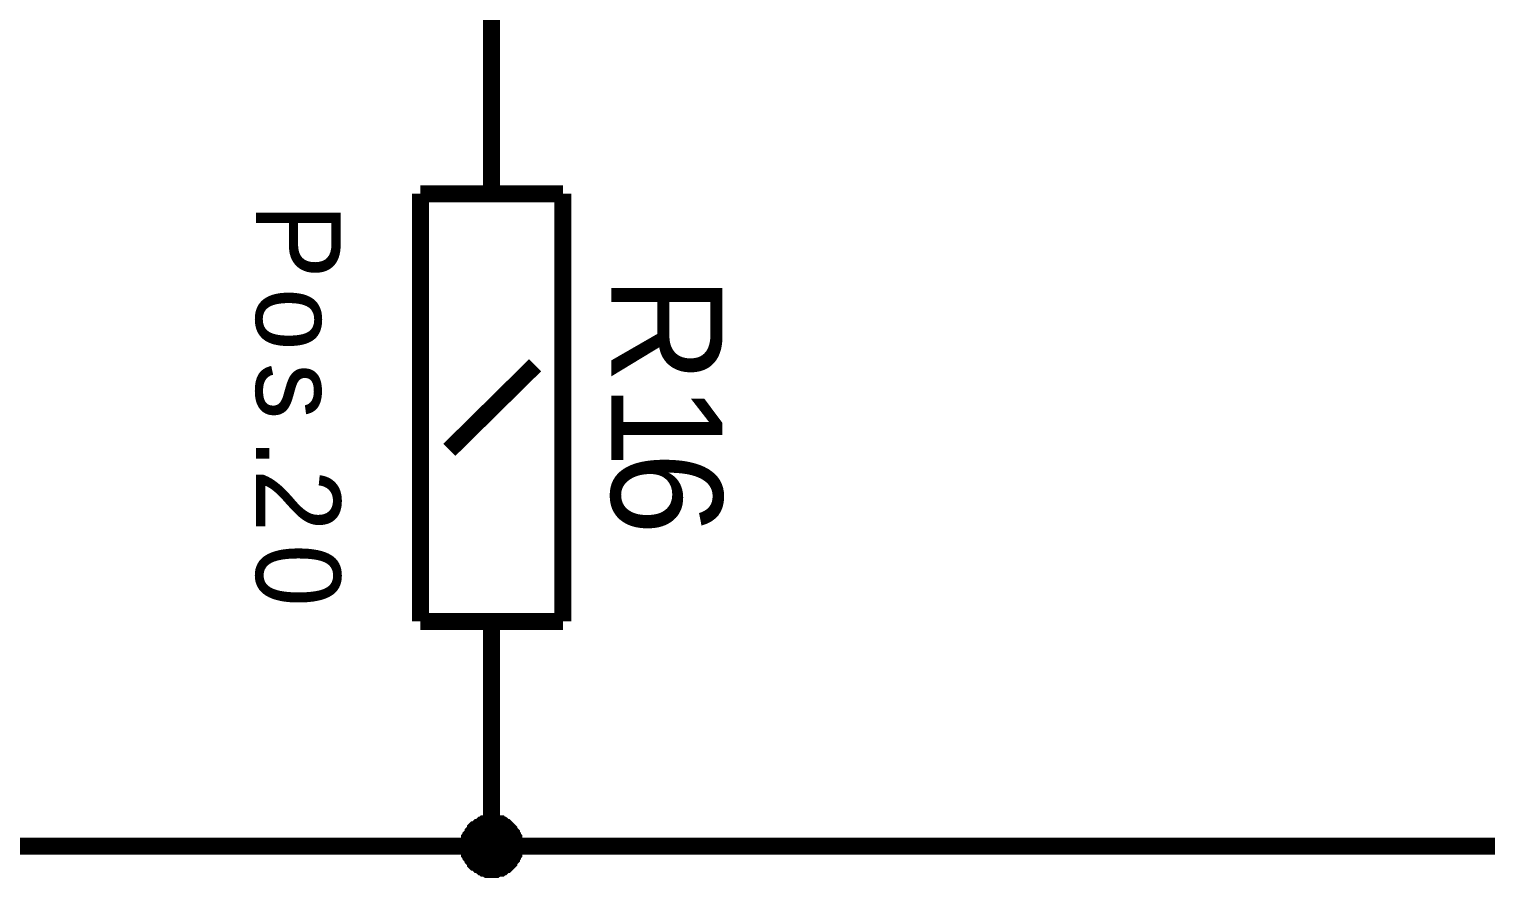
# Model space of a CAD drawing. Header units: millimetres. Extents: x 0 to 20.9, y 0 to 9.5.
# Drawn here: x 15.68 to 16.688, y 5.177 to 5.764 of the extents above; entities that cross this region are included whole.
import ezdxf

# ---------------------------------------------------------------- set-up
doc = ezdxf.new("R2010")
doc.units = ezdxf.units.MM
doc.header["$MEASUREMENT"] = 0
doc.layers.add('Sheet', color=255, linetype='Continuous')

msp = doc.modelspace()

# ---------------------------------------------------------------- linework, layer by layer
at = {"layer": 'Sheet'}
for points, const_width in [([(16, 5.9062), (16, 5.7992), (16, 5.6998)], 0.0118), ([(16, 5.6505), (16, 5.6998)], 0.0118), ([(15.9508, 5.3548), (15.9508, 5.6505)], 0.0118), ([(15.9508, 5.6505), (16.0493, 5.6505)], 0.0118), ([(16.0493, 5.6505), (16.0493, 5.3548)], 0.0118), ([(16.0301, 5.5319), (15.9708, 5.4734)], 0.0118), ([(16.0493, 5.3548), (15.9508, 5.3548)], 0.0118), ([(16, 5.3548), (16, 5.3055)], 0.0118), ([(1.0008, 5.3055), (1.0008, 5.1994), (2.0007, 5.1994), (3.0007, 5.1994), (4.0006, 5.1994), (5.0006, 5.1994), (6.0005, 5.1994), (7.0005, 5.1994), (8.0004, 5.1994), (9.0004, 5.1994), (10.0003, 5.1994), (11.0003, 5.1994), (12.0002, 5.1994), (13.0002, 5.1994), (14.0001, 5.1994), (15.0001, 5.1994), (16, 5.1994), (17, 5.1994), (18, 5.1994), (18, 5.3055)], 0.0118), ([(16, 5.3055), (16, 5.1994)], 0.0118), ([(15.98, 5.1994), (15.98, 5.2003), (15.98, 5.2011), (15.98, 5.2028), (15.98, 5.2036), (15.9808, 5.2044), (15.9808, 5.2053), (15.9808, 5.2061), (15.9817, 5.207), (15.9817, 5.2078), (15.9825, 5.2086), (15.9833, 5.2095), (15.9833, 5.2103), (15.9842, 5.2111), (15.985, 5.212), (15.985, 5.2128), (15.9858, 5.2136), (15.9867, 5.2145), (15.9875, 5.2145), (15.9884, 5.2153), (15.9892, 5.2161), (15.99, 5.2161), (15.9909, 5.217), (15.9917, 5.2178), (15.9925, 5.2178), (15.9934, 5.2187), (15.9942, 5.2187), (15.995, 5.2187), (15.9959, 5.2195), (15.9967, 5.2195), (15.9984, 5.2195), (15.9992, 5.2195), (16, 5.2195)], 0.0039), ([(15.98, 5.1994), (15.98, 5.2003), (15.98, 5.2011), (15.98, 5.2028), (15.98, 5.2036), (15.9808, 5.2044), (15.9808, 5.2053), (15.9808, 5.2061), (15.9817, 5.207), (15.9817, 5.2078), (15.9825, 5.2086), (15.9833, 5.2095), (15.9833, 5.2103), (15.9842, 5.2111), (15.985, 5.212), (15.985, 5.2128), (15.9858, 5.2136), (15.9867, 5.2145), (15.9875, 5.2145), (15.9884, 5.2153), (15.9892, 5.2161), (15.99, 5.2161), (15.9909, 5.217), (15.9917, 5.2178), (15.9925, 5.2178), (15.9934, 5.2187), (15.9942, 5.2187), (15.995, 5.2187), (15.9959, 5.2195), (15.9967, 5.2195), (15.9984, 5.2195), (15.9992, 5.2195), (16, 5.2195)], 0.0039), ([(15.98, 5.1994), (15.98, 5.2003), (15.98, 5.2011), (15.98, 5.2028), (15.98, 5.2036), (15.9808, 5.2044), (15.9808, 5.2053), (15.9808, 5.2061), (15.9817, 5.207), (15.9817, 5.2078), (15.9825, 5.2086), (15.9833, 5.2095), (15.9833, 5.2103), (15.9842, 5.2111), (15.985, 5.212), (15.985, 5.2128), (15.9858, 5.2136), (15.9867, 5.2145), (15.9875, 5.2145), (15.9884, 5.2153), (15.9892, 5.2161), (15.99, 5.2161), (15.9909, 5.217), (15.9917, 5.2178), (15.9925, 5.2178), (15.9934, 5.2187), (15.9942, 5.2187), (15.995, 5.2187), (15.9959, 5.2195), (15.9967, 5.2195), (15.9984, 5.2195), (15.9992, 5.2195), (16, 5.2195)], 0.0039), ([(15.98, 5.1994), (15.98, 5.2003), (15.98, 5.2011), (15.98, 5.2028), (15.98, 5.2036), (15.9808, 5.2044), (15.9808, 5.2053), (15.9808, 5.2061), (15.9817, 5.207), (15.9817, 5.2078), (15.9825, 5.2086), (15.9833, 5.2095), (15.9833, 5.2103), (15.9842, 5.2111), (15.985, 5.212), (15.985, 5.2128), (15.9858, 5.2136), (15.9867, 5.2145), (15.9875, 5.2145), (15.9884, 5.2153), (15.9892, 5.2161), (15.99, 5.2161), (15.9909, 5.217), (15.9917, 5.2178), (15.9925, 5.2178), (15.9934, 5.2187), (15.9942, 5.2187), (15.995, 5.2187), (15.9959, 5.2195), (15.9967, 5.2195), (15.9984, 5.2195), (15.9992, 5.2195), (16, 5.2195)], 0.0039), ([(15.98, 5.1994), (15.98, 5.2003), (15.98, 5.2011), (15.98, 5.2028), (15.98, 5.2036), (15.9808, 5.2044), (15.9808, 5.2053), (15.9808, 5.2061), (15.9817, 5.207), (15.9817, 5.2078), (15.9825, 5.2086), (15.9833, 5.2095), (15.9833, 5.2103), (15.9842, 5.2111), (15.985, 5.212), (15.985, 5.2128), (15.9858, 5.2136), (15.9867, 5.2145), (15.9875, 5.2145), (15.9884, 5.2153), (15.9892, 5.2161), (15.99, 5.2161), (15.9909, 5.217), (15.9917, 5.2178), (15.9925, 5.2178), (15.9934, 5.2187), (15.9942, 5.2187), (15.995, 5.2187), (15.9959, 5.2195), (15.9967, 5.2195), (15.9984, 5.2195), (15.9992, 5.2195), (16, 5.2195)], 0.0039), ([(15.98, 5.1994), (15.98, 5.2003), (15.98, 5.2011), (15.98, 5.2028), (15.98, 5.2036), (15.9808, 5.2044), (15.9808, 5.2053), (15.9808, 5.2061), (15.9817, 5.207), (15.9817, 5.2078), (15.9825, 5.2086), (15.9833, 5.2095), (15.9833, 5.2103), (15.9842, 5.2111), (15.985, 5.212), (15.985, 5.2128), (15.9858, 5.2136), (15.9867, 5.2145), (15.9875, 5.2145), (15.9884, 5.2153), (15.9892, 5.2161), (15.99, 5.2161), (15.9909, 5.217), (15.9917, 5.2178), (15.9925, 5.2178), (15.9934, 5.2187), (15.9942, 5.2187), (15.995, 5.2187), (15.9959, 5.2195), (15.9967, 5.2195), (15.9984, 5.2195), (15.9992, 5.2195), (16, 5.2195)], 0.0039), ([(15.98, 5.1994), (15.98, 5.2003), (15.98, 5.2011), (15.98, 5.2028), (15.98, 5.2036), (15.9808, 5.2044), (15.9808, 5.2053), (15.9808, 5.2061), (15.9817, 5.207), (15.9817, 5.2078), (15.9825, 5.2086), (15.9833, 5.2095), (15.9833, 5.2103), (15.9842, 5.2111), (15.985, 5.212), (15.985, 5.2128), (15.9858, 5.2136), (15.9867, 5.2145), (15.9875, 5.2145), (15.9884, 5.2153), (15.9892, 5.2161), (15.99, 5.2161), (15.9909, 5.217), (15.9917, 5.2178), (15.9925, 5.2178), (15.9934, 5.2187), (15.9942, 5.2187), (15.995, 5.2187), (15.9959, 5.2195), (15.9967, 5.2195), (15.9984, 5.2195), (15.9992, 5.2195), (16, 5.2195)], 0.0039), ([(15.98, 5.1994), (15.98, 5.2003), (15.98, 5.2011), (15.98, 5.2028), (15.98, 5.2036), (15.9808, 5.2044), (15.9808, 5.2053), (15.9808, 5.2061), (15.9817, 5.207), (15.9817, 5.2078), (15.9825, 5.2086), (15.9833, 5.2095), (15.9833, 5.2103), (15.9842, 5.2111), (15.985, 5.212), (15.985, 5.2128), (15.9858, 5.2136), (15.9867, 5.2145), (15.9875, 5.2145), (15.9884, 5.2153), (15.9892, 5.2161), (15.99, 5.2161), (15.9909, 5.217), (15.9917, 5.2178), (15.9925, 5.2178), (15.9934, 5.2187), (15.9942, 5.2187), (15.995, 5.2187), (15.9959, 5.2195), (15.9967, 5.2195), (15.9984, 5.2195), (15.9992, 5.2195), (16, 5.2195)], 0.0039), ([(16, 5.2195), (16, 5.2195)], 0.0039), ([(16, 5.2195), (16.0009, 5.2195), (16.0026, 5.2195), (16.0034, 5.2195), (16.0042, 5.2195), (16.0051, 5.2187), (16.0059, 5.2187), (16.0076, 5.2187), (16.0084, 5.2178), (16.0092, 5.2178), (16.0101, 5.217), (16.0109, 5.2161), (16.0117, 5.2161), (16.0126, 5.2153), (16.0134, 5.2145), (16.0134, 5.2145), (16.0142, 5.2136), (16.0151, 5.2128), (16.0159, 5.212), (16.0159, 5.2111), (16.0168, 5.2103), (16.0176, 5.2095), (16.0176, 5.2086), (16.0184, 5.2078), (16.0184, 5.207), (16.0193, 5.2061), (16.0193, 5.2053), (16.0193, 5.2044), (16.0201, 5.2036), (16.0201, 5.2028), (16.0201, 5.2011), (16.0201, 5.2003), (16.0201, 5.1994)], 0.0039), ([(16, 5.2195), (16, 5.2195)], 0.0039), ([(16, 5.2195), (16.0009, 5.2195), (16.0026, 5.2195), (16.0034, 5.2195), (16.0042, 5.2195), (16.0051, 5.2187), (16.0059, 5.2187), (16.0076, 5.2187), (16.0084, 5.2178), (16.0092, 5.2178), (16.0101, 5.217), (16.0109, 5.2161), (16.0117, 5.2161), (16.0126, 5.2153), (16.0134, 5.2145), (16.0134, 5.2145), (16.0142, 5.2136), (16.0151, 5.2128), (16.0159, 5.212), (16.0159, 5.2111), (16.0168, 5.2103), (16.0176, 5.2095), (16.0176, 5.2086), (16.0184, 5.2078), (16.0184, 5.207), (16.0193, 5.2061), (16.0193, 5.2053), (16.0193, 5.2044), (16.0201, 5.2036), (16.0201, 5.2028), (16.0201, 5.2011), (16.0201, 5.2003), (16.0201, 5.1994)], 0.0039), ([(16, 5.2195), (16, 5.2195)], 0.0039), ([(16, 5.2195), (16.0009, 5.2195), (16.0026, 5.2195), (16.0034, 5.2195), (16.0042, 5.2195), (16.0051, 5.2187), (16.0059, 5.2187), (16.0076, 5.2187), (16.0084, 5.2178), (16.0092, 5.2178), (16.0101, 5.217), (16.0109, 5.2161), (16.0117, 5.2161), (16.0126, 5.2153), (16.0134, 5.2145), (16.0134, 5.2145), (16.0142, 5.2136), (16.0151, 5.2128), (16.0159, 5.212), (16.0159, 5.2111), (16.0168, 5.2103), (16.0176, 5.2095), (16.0176, 5.2086), (16.0184, 5.2078), (16.0184, 5.207), (16.0193, 5.2061), (16.0193, 5.2053), (16.0193, 5.2044), (16.0201, 5.2036), (16.0201, 5.2028), (16.0201, 5.2011), (16.0201, 5.2003), (16.0201, 5.1994)], 0.0039), ([(16, 5.2195), (16, 5.2195)], 0.0039), ([(16, 5.2195), (16.0009, 5.2195), (16.0026, 5.2195), (16.0034, 5.2195), (16.0042, 5.2195), (16.0051, 5.2187), (16.0059, 5.2187), (16.0076, 5.2187), (16.0084, 5.2178), (16.0092, 5.2178), (16.0101, 5.217), (16.0109, 5.2161), (16.0117, 5.2161), (16.0126, 5.2153), (16.0134, 5.2145), (16.0134, 5.2145), (16.0142, 5.2136), (16.0151, 5.2128), (16.0159, 5.212), (16.0159, 5.2111), (16.0168, 5.2103), (16.0176, 5.2095), (16.0176, 5.2086), (16.0184, 5.2078), (16.0184, 5.207), (16.0193, 5.2061), (16.0193, 5.2053), (16.0193, 5.2044), (16.0201, 5.2036), (16.0201, 5.2028), (16.0201, 5.2011), (16.0201, 5.2003), (16.0201, 5.1994)], 0.0039), ([(16, 5.2195), (16, 5.2195)], 0.0039), ([(16, 5.2195), (16.0009, 5.2195), (16.0026, 5.2195), (16.0034, 5.2195), (16.0042, 5.2195), (16.0051, 5.2187), (16.0059, 5.2187), (16.0076, 5.2187), (16.0084, 5.2178), (16.0092, 5.2178), (16.0101, 5.217), (16.0109, 5.2161), (16.0117, 5.2161), (16.0126, 5.2153), (16.0134, 5.2145), (16.0134, 5.2145), (16.0142, 5.2136), (16.0151, 5.2128), (16.0159, 5.212), (16.0159, 5.2111), (16.0168, 5.2103), (16.0176, 5.2095), (16.0176, 5.2086), (16.0184, 5.2078), (16.0184, 5.207), (16.0193, 5.2061), (16.0193, 5.2053), (16.0193, 5.2044), (16.0201, 5.2036), (16.0201, 5.2028), (16.0201, 5.2011), (16.0201, 5.2003), (16.0201, 5.1994)], 0.0039), ([(16, 5.2195), (16, 5.2195)], 0.0039), ([(16, 5.2195), (16.0009, 5.2195), (16.0026, 5.2195), (16.0034, 5.2195), (16.0042, 5.2195), (16.0051, 5.2187), (16.0059, 5.2187), (16.0076, 5.2187), (16.0084, 5.2178), (16.0092, 5.2178), (16.0101, 5.217), (16.0109, 5.2161), (16.0117, 5.2161), (16.0126, 5.2153), (16.0134, 5.2145), (16.0134, 5.2145), (16.0142, 5.2136), (16.0151, 5.2128), (16.0159, 5.212), (16.0159, 5.2111), (16.0168, 5.2103), (16.0176, 5.2095), (16.0176, 5.2086), (16.0184, 5.2078), (16.0184, 5.207), (16.0193, 5.2061), (16.0193, 5.2053), (16.0193, 5.2044), (16.0201, 5.2036), (16.0201, 5.2028), (16.0201, 5.2011), (16.0201, 5.2003), (16.0201, 5.1994)], 0.0039), ([(16, 5.2195), (16, 5.2195)], 0.0039), ([(16, 5.2195), (16.0009, 5.2195), (16.0026, 5.2195), (16.0034, 5.2195), (16.0042, 5.2195), (16.0051, 5.2187), (16.0059, 5.2187), (16.0076, 5.2187), (16.0084, 5.2178), (16.0092, 5.2178), (16.0101, 5.217), (16.0109, 5.2161), (16.0117, 5.2161), (16.0126, 5.2153), (16.0134, 5.2145), (16.0134, 5.2145), (16.0142, 5.2136), (16.0151, 5.2128), (16.0159, 5.212), (16.0159, 5.2111), (16.0168, 5.2103), (16.0176, 5.2095), (16.0176, 5.2086), (16.0184, 5.2078), (16.0184, 5.207), (16.0193, 5.2061), (16.0193, 5.2053), (16.0193, 5.2044), (16.0201, 5.2036), (16.0201, 5.2028), (16.0201, 5.2011), (16.0201, 5.2003), (16.0201, 5.1994)], 0.0039), ([(16, 5.2195), (16, 5.2195)], 0.0039), ([(16, 5.2195), (16.0009, 5.2195), (16.0026, 5.2195), (16.0034, 5.2195), (16.0042, 5.2195), (16.0051, 5.2187), (16.0059, 5.2187), (16.0076, 5.2187), (16.0084, 5.2178), (16.0092, 5.2178), (16.0101, 5.217), (16.0109, 5.2161), (16.0117, 5.2161), (16.0126, 5.2153), (16.0134, 5.2145), (16.0134, 5.2145), (16.0142, 5.2136), (16.0151, 5.2128), (16.0159, 5.212), (16.0159, 5.2111), (16.0168, 5.2103), (16.0176, 5.2095), (16.0176, 5.2086), (16.0184, 5.2078), (16.0184, 5.207), (16.0193, 5.2061), (16.0193, 5.2053), (16.0193, 5.2044), (16.0201, 5.2036), (16.0201, 5.2028), (16.0201, 5.2011), (16.0201, 5.2003), (16.0201, 5.1994)], 0.0039), ([(16, 5.1794), (15.9992, 5.1794), (15.9984, 5.1794), (15.9967, 5.1794), (15.9959, 5.1794), (15.995, 5.1802), (15.9942, 5.1802), (15.9934, 5.1802), (15.9925, 5.1811), (15.9917, 5.1811), (15.9909, 5.1819), (15.99, 5.1827), (15.9892, 5.1827), (15.9884, 5.1836), (15.9875, 5.1844), (15.9867, 5.1844), (15.9858, 5.1852), (15.985, 5.1861), (15.985, 5.1869), (15.9842, 5.1877), (15.9833, 5.1886), (15.9833, 5.1894), (15.9825, 5.1902), (15.9817, 5.1911), (15.9817, 5.1919), (15.9808, 5.1928), (15.9808, 5.1936), (15.9808, 5.1944), (15.98, 5.1953), (15.98, 5.1961), (15.98, 5.1978), (15.98, 5.1986), (15.98, 5.1994)], 0.0039), ([(15.98, 5.1994), (15.98, 5.1994)], 0.0039), ([(16, 5.1794), (15.9992, 5.1794), (15.9984, 5.1794), (15.9967, 5.1794), (15.9959, 5.1794), (15.995, 5.1802), (15.9942, 5.1802), (15.9934, 5.1802), (15.9925, 5.1811), (15.9917, 5.1811), (15.9909, 5.1819), (15.99, 5.1827), (15.9892, 5.1827), (15.9884, 5.1836), (15.9875, 5.1844), (15.9867, 5.1844), (15.9858, 5.1852), (15.985, 5.1861), (15.985, 5.1869), (15.9842, 5.1877), (15.9833, 5.1886), (15.9833, 5.1894), (15.9825, 5.1902), (15.9817, 5.1911), (15.9817, 5.1919), (15.9808, 5.1928), (15.9808, 5.1936), (15.9808, 5.1944), (15.98, 5.1953), (15.98, 5.1961), (15.98, 5.1978), (15.98, 5.1986), (15.98, 5.1994)], 0.0039), ([(15.98, 5.1994), (15.98, 5.1994)], 0.0039), ([(16, 5.1794), (15.9992, 5.1794), (15.9984, 5.1794), (15.9967, 5.1794), (15.9959, 5.1794), (15.995, 5.1802), (15.9942, 5.1802), (15.9934, 5.1802), (15.9925, 5.1811), (15.9917, 5.1811), (15.9909, 5.1819), (15.99, 5.1827), (15.9892, 5.1827), (15.9884, 5.1836), (15.9875, 5.1844), (15.9867, 5.1844), (15.9858, 5.1852), (15.985, 5.1861), (15.985, 5.1869), (15.9842, 5.1877), (15.9833, 5.1886), (15.9833, 5.1894), (15.9825, 5.1902), (15.9817, 5.1911), (15.9817, 5.1919), (15.9808, 5.1928), (15.9808, 5.1936), (15.9808, 5.1944), (15.98, 5.1953), (15.98, 5.1961), (15.98, 5.1978), (15.98, 5.1986), (15.98, 5.1994)], 0.0039), ([(15.98, 5.1994), (15.98, 5.1994)], 0.0039), ([(16, 5.1794), (15.9992, 5.1794), (15.9984, 5.1794), (15.9967, 5.1794), (15.9959, 5.1794), (15.995, 5.1802), (15.9942, 5.1802), (15.9934, 5.1802), (15.9925, 5.1811), (15.9917, 5.1811), (15.9909, 5.1819), (15.99, 5.1827), (15.9892, 5.1827), (15.9884, 5.1836), (15.9875, 5.1844), (15.9867, 5.1844), (15.9858, 5.1852), (15.985, 5.1861), (15.985, 5.1869), (15.9842, 5.1877), (15.9833, 5.1886), (15.9833, 5.1894), (15.9825, 5.1902), (15.9817, 5.1911), (15.9817, 5.1919), (15.9808, 5.1928), (15.9808, 5.1936), (15.9808, 5.1944), (15.98, 5.1953), (15.98, 5.1961), (15.98, 5.1978), (15.98, 5.1986), (15.98, 5.1994)], 0.0039), ([(15.98, 5.1994), (15.98, 5.1994)], 0.0039), ([(16, 5.1794), (15.9992, 5.1794), (15.9984, 5.1794), (15.9967, 5.1794), (15.9959, 5.1794), (15.995, 5.1802), (15.9942, 5.1802), (15.9934, 5.1802), (15.9925, 5.1811), (15.9917, 5.1811), (15.9909, 5.1819), (15.99, 5.1827), (15.9892, 5.1827), (15.9884, 5.1836), (15.9875, 5.1844), (15.9867, 5.1844), (15.9858, 5.1852), (15.985, 5.1861), (15.985, 5.1869), (15.9842, 5.1877), (15.9833, 5.1886), (15.9833, 5.1894), (15.9825, 5.1902), (15.9817, 5.1911), (15.9817, 5.1919), (15.9808, 5.1928), (15.9808, 5.1936), (15.9808, 5.1944), (15.98, 5.1953), (15.98, 5.1961), (15.98, 5.1978), (15.98, 5.1986), (15.98, 5.1994)], 0.0039), ([(15.98, 5.1994), (15.98, 5.1994)], 0.0039), ([(16, 5.1794), (15.9992, 5.1794), (15.9984, 5.1794), (15.9967, 5.1794), (15.9959, 5.1794), (15.995, 5.1802), (15.9942, 5.1802), (15.9934, 5.1802), (15.9925, 5.1811), (15.9917, 5.1811), (15.9909, 5.1819), (15.99, 5.1827), (15.9892, 5.1827), (15.9884, 5.1836), (15.9875, 5.1844), (15.9867, 5.1844), (15.9858, 5.1852), (15.985, 5.1861), (15.985, 5.1869), (15.9842, 5.1877), (15.9833, 5.1886), (15.9833, 5.1894), (15.9825, 5.1902), (15.9817, 5.1911), (15.9817, 5.1919), (15.9808, 5.1928), (15.9808, 5.1936), (15.9808, 5.1944), (15.98, 5.1953), (15.98, 5.1961), (15.98, 5.1978), (15.98, 5.1986), (15.98, 5.1994)], 0.0039), ([(15.98, 5.1994), (15.98, 5.1994)], 0.0039), ([(16, 5.1794), (15.9992, 5.1794), (15.9984, 5.1794), (15.9967, 5.1794), (15.9959, 5.1794), (15.995, 5.1802), (15.9942, 5.1802), (15.9934, 5.1802), (15.9925, 5.1811), (15.9917, 5.1811), (15.9909, 5.1819), (15.99, 5.1827), (15.9892, 5.1827), (15.9884, 5.1836), (15.9875, 5.1844), (15.9867, 5.1844), (15.9858, 5.1852), (15.985, 5.1861), (15.985, 5.1869), (15.9842, 5.1877), (15.9833, 5.1886), (15.9833, 5.1894), (15.9825, 5.1902), (15.9817, 5.1911), (15.9817, 5.1919), (15.9808, 5.1928), (15.9808, 5.1936), (15.9808, 5.1944), (15.98, 5.1953), (15.98, 5.1961), (15.98, 5.1978), (15.98, 5.1986), (15.98, 5.1994)], 0.0039), ([(15.98, 5.1994), (15.98, 5.1994)], 0.0039), ([(16, 5.1794), (15.9992, 5.1794), (15.9984, 5.1794), (15.9967, 5.1794), (15.9959, 5.1794), (15.995, 5.1802), (15.9942, 5.1802), (15.9934, 5.1802), (15.9925, 5.1811), (15.9917, 5.1811), (15.9909, 5.1819), (15.99, 5.1827), (15.9892, 5.1827), (15.9884, 5.1836), (15.9875, 5.1844), (15.9867, 5.1844), (15.9858, 5.1852), (15.985, 5.1861), (15.985, 5.1869), (15.9842, 5.1877), (15.9833, 5.1886), (15.9833, 5.1894), (15.9825, 5.1902), (15.9817, 5.1911), (15.9817, 5.1919), (15.9808, 5.1928), (15.9808, 5.1936), (15.9808, 5.1944), (15.98, 5.1953), (15.98, 5.1961), (15.98, 5.1978), (15.98, 5.1986), (15.98, 5.1994)], 0.0039), ([(15.98, 5.1994), (15.98, 5.1994)], 0.0039), ([(16.0201, 5.1994), (16.0201, 5.1986), (16.0201, 5.1978), (16.0201, 5.1961), (16.0201, 5.1953), (16.0193, 5.1944), (16.0193, 5.1936), (16.0193, 5.1928), (16.0184, 5.1919), (16.0184, 5.1911), (16.0176, 5.1902), (16.0176, 5.1894), (16.0168, 5.1886), (16.0159, 5.1877), (16.0159, 5.1869), (16.0151, 5.1861), (16.0142, 5.1852), (16.0134, 5.1844), (16.0134, 5.1844), (16.0126, 5.1836), (16.0117, 5.1827), (16.0109, 5.1827), (16.0101, 5.1819), (16.0092, 5.1811), (16.0084, 5.1811), (16.0076, 5.1802), (16.0059, 5.1802), (16.0051, 5.1802), (16.0042, 5.1794), (16.0034, 5.1794), (16.0026, 5.1794), (16.0009, 5.1794), (16, 5.1794)], 0.0039), ([(16.0201, 5.1994), (16.0201, 5.1986), (16.0201, 5.1978), (16.0201, 5.1961), (16.0201, 5.1953), (16.0193, 5.1944), (16.0193, 5.1936), (16.0193, 5.1928), (16.0184, 5.1919), (16.0184, 5.1911), (16.0176, 5.1902), (16.0176, 5.1894), (16.0168, 5.1886), (16.0159, 5.1877), (16.0159, 5.1869), (16.0151, 5.1861), (16.0142, 5.1852), (16.0134, 5.1844), (16.0134, 5.1844), (16.0126, 5.1836), (16.0117, 5.1827), (16.0109, 5.1827), (16.0101, 5.1819), (16.0092, 5.1811), (16.0084, 5.1811), (16.0076, 5.1802), (16.0059, 5.1802), (16.0051, 5.1802), (16.0042, 5.1794), (16.0034, 5.1794), (16.0026, 5.1794), (16.0009, 5.1794), (16, 5.1794)], 0.0039), ([(16.0201, 5.1994), (16.0201, 5.1986), (16.0201, 5.1978), (16.0201, 5.1961), (16.0201, 5.1953), (16.0193, 5.1944), (16.0193, 5.1936), (16.0193, 5.1928), (16.0184, 5.1919), (16.0184, 5.1911), (16.0176, 5.1902), (16.0176, 5.1894), (16.0168, 5.1886), (16.0159, 5.1877), (16.0159, 5.1869), (16.0151, 5.1861), (16.0142, 5.1852), (16.0134, 5.1844), (16.0134, 5.1844), (16.0126, 5.1836), (16.0117, 5.1827), (16.0109, 5.1827), (16.0101, 5.1819), (16.0092, 5.1811), (16.0084, 5.1811), (16.0076, 5.1802), (16.0059, 5.1802), (16.0051, 5.1802), (16.0042, 5.1794), (16.0034, 5.1794), (16.0026, 5.1794), (16.0009, 5.1794), (16, 5.1794)], 0.0039), ([(16.0201, 5.1994), (16.0201, 5.1986), (16.0201, 5.1978), (16.0201, 5.1961), (16.0201, 5.1953), (16.0193, 5.1944), (16.0193, 5.1936), (16.0193, 5.1928), (16.0184, 5.1919), (16.0184, 5.1911), (16.0176, 5.1902), (16.0176, 5.1894), (16.0168, 5.1886), (16.0159, 5.1877), (16.0159, 5.1869), (16.0151, 5.1861), (16.0142, 5.1852), (16.0134, 5.1844), (16.0134, 5.1844), (16.0126, 5.1836), (16.0117, 5.1827), (16.0109, 5.1827), (16.0101, 5.1819), (16.0092, 5.1811), (16.0084, 5.1811), (16.0076, 5.1802), (16.0059, 5.1802), (16.0051, 5.1802), (16.0042, 5.1794), (16.0034, 5.1794), (16.0026, 5.1794), (16.0009, 5.1794), (16, 5.1794)], 0.0039), ([(16.0201, 5.1994), (16.0201, 5.1986), (16.0201, 5.1978), (16.0201, 5.1961), (16.0201, 5.1953), (16.0193, 5.1944), (16.0193, 5.1936), (16.0193, 5.1928), (16.0184, 5.1919), (16.0184, 5.1911), (16.0176, 5.1902), (16.0176, 5.1894), (16.0168, 5.1886), (16.0159, 5.1877), (16.0159, 5.1869), (16.0151, 5.1861), (16.0142, 5.1852), (16.0134, 5.1844), (16.0134, 5.1844), (16.0126, 5.1836), (16.0117, 5.1827), (16.0109, 5.1827), (16.0101, 5.1819), (16.0092, 5.1811), (16.0084, 5.1811), (16.0076, 5.1802), (16.0059, 5.1802), (16.0051, 5.1802), (16.0042, 5.1794), (16.0034, 5.1794), (16.0026, 5.1794), (16.0009, 5.1794), (16, 5.1794)], 0.0039), ([(16.0201, 5.1994), (16.0201, 5.1986), (16.0201, 5.1978), (16.0201, 5.1961), (16.0201, 5.1953), (16.0193, 5.1944), (16.0193, 5.1936), (16.0193, 5.1928), (16.0184, 5.1919), (16.0184, 5.1911), (16.0176, 5.1902), (16.0176, 5.1894), (16.0168, 5.1886), (16.0159, 5.1877), (16.0159, 5.1869), (16.0151, 5.1861), (16.0142, 5.1852), (16.0134, 5.1844), (16.0134, 5.1844), (16.0126, 5.1836), (16.0117, 5.1827), (16.0109, 5.1827), (16.0101, 5.1819), (16.0092, 5.1811), (16.0084, 5.1811), (16.0076, 5.1802), (16.0059, 5.1802), (16.0051, 5.1802), (16.0042, 5.1794), (16.0034, 5.1794), (16.0026, 5.1794), (16.0009, 5.1794), (16, 5.1794)], 0.0039), ([(16.0201, 5.1994), (16.0201, 5.1986), (16.0201, 5.1978), (16.0201, 5.1961), (16.0201, 5.1953), (16.0193, 5.1944), (16.0193, 5.1936), (16.0193, 5.1928), (16.0184, 5.1919), (16.0184, 5.1911), (16.0176, 5.1902), (16.0176, 5.1894), (16.0168, 5.1886), (16.0159, 5.1877), (16.0159, 5.1869), (16.0151, 5.1861), (16.0142, 5.1852), (16.0134, 5.1844), (16.0134, 5.1844), (16.0126, 5.1836), (16.0117, 5.1827), (16.0109, 5.1827), (16.0101, 5.1819), (16.0092, 5.1811), (16.0084, 5.1811), (16.0076, 5.1802), (16.0059, 5.1802), (16.0051, 5.1802), (16.0042, 5.1794), (16.0034, 5.1794), (16.0026, 5.1794), (16.0009, 5.1794), (16, 5.1794)], 0.0039), ([(16.0201, 5.1994), (16.0201, 5.1986), (16.0201, 5.1978), (16.0201, 5.1961), (16.0201, 5.1953), (16.0193, 5.1944), (16.0193, 5.1936), (16.0193, 5.1928), (16.0184, 5.1919), (16.0184, 5.1911), (16.0176, 5.1902), (16.0176, 5.1894), (16.0168, 5.1886), (16.0159, 5.1877), (16.0159, 5.1869), (16.0151, 5.1861), (16.0142, 5.1852), (16.0134, 5.1844), (16.0134, 5.1844), (16.0126, 5.1836), (16.0117, 5.1827), (16.0109, 5.1827), (16.0101, 5.1819), (16.0092, 5.1811), (16.0084, 5.1811), (16.0076, 5.1802), (16.0059, 5.1802), (16.0051, 5.1802), (16.0042, 5.1794), (16.0034, 5.1794), (16.0026, 5.1794), (16.0009, 5.1794), (16, 5.1794)], 0.0039), ([(16.0201, 5.1994), (16.0201, 5.1994), (16.0201, 5.1994), (16.0201, 5.1994), (16.0201, 5.1994), (16.0201, 5.1994), (16.0201, 5.1994), (16.0201, 5.1994), (16.0201, 5.1994), (16.0201, 5.1994), (16.0201, 5.1994), (16.0201, 5.1994), (16.0201, 5.1994), (16.0201, 5.1994), (16.0201, 5.1994), (16.0201, 5.1994), (16.0201, 5.1994), (16.0201, 5.1994), (16.0201, 5.1994), (16.0201, 5.1994), (16.0201, 5.1994), (16.0201, 5.1994), (16.0201, 5.1994), (16.0201, 5.1994), (16.0201, 5.1994), (16.0201, 5.1994), (16.0201, 5.1994), (16.0201, 5.1994), (16.0201, 5.1994), (16.0201, 5.1994), (16.0201, 5.1994), (16.0201, 5.1994), (16.0201, 5.1994)], 0.0039), ([(16.0201, 5.1994), (16.0201, 5.1994)], 0.0039), ([(16.0201, 5.1994), (16.0201, 5.1994), (16.0201, 5.1994), (16.0201, 5.1994), (16.0201, 5.1994), (16.0201, 5.1994), (16.0201, 5.1994), (16.0201, 5.1994), (16.0201, 5.1994), (16.0201, 5.1994), (16.0201, 5.1994), (16.0201, 5.1994), (16.0201, 5.1994), (16.0201, 5.1994), (16.0201, 5.1994), (16.0201, 5.1994), (16.0201, 5.1994), (16.0201, 5.1994), (16.0201, 5.1994), (16.0201, 5.1994), (16.0201, 5.1994), (16.0201, 5.1994), (16.0201, 5.1994), (16.0201, 5.1994), (16.0201, 5.1994), (16.0201, 5.1994), (16.0201, 5.1994), (16.0201, 5.1994), (16.0201, 5.1994), (16.0201, 5.1994), (16.0201, 5.1994), (16.0201, 5.1994), (16.0201, 5.1994)], 0.0039), ([(16.0201, 5.1994), (16.0201, 5.1994)], 0.0039), ([(16.0201, 5.1994), (16.0201, 5.1994), (16.0201, 5.1994), (16.0201, 5.1994), (16.0201, 5.1994), (16.0201, 5.1994), (16.0201, 5.1994), (16.0201, 5.1994), (16.0201, 5.1994), (16.0201, 5.1994), (16.0201, 5.1994), (16.0201, 5.1994), (16.0201, 5.1994), (16.0201, 5.1994), (16.0201, 5.1994), (16.0201, 5.1994), (16.0201, 5.1994), (16.0201, 5.1994), (16.0201, 5.1994), (16.0201, 5.1994), (16.0201, 5.1994), (16.0201, 5.1994), (16.0201, 5.1994), (16.0201, 5.1994), (16.0201, 5.1994), (16.0201, 5.1994), (16.0201, 5.1994), (16.0201, 5.1994), (16.0201, 5.1994), (16.0201, 5.1994), (16.0201, 5.1994), (16.0201, 5.1994), (16.0201, 5.1994)], 0.0039), ([(16.0201, 5.1994), (16.0201, 5.1994)], 0.0039), ([(16.0201, 5.1994), (16.0201, 5.1994), (16.0201, 5.1994), (16.0201, 5.1994), (16.0201, 5.1994), (16.0201, 5.1994), (16.0201, 5.1994), (16.0201, 5.1994), (16.0201, 5.1994), (16.0201, 5.1994), (16.0201, 5.1994), (16.0201, 5.1994), (16.0201, 5.1994), (16.0201, 5.1994), (16.0201, 5.1994), (16.0201, 5.1994), (16.0201, 5.1994), (16.0201, 5.1994), (16.0201, 5.1994), (16.0201, 5.1994), (16.0201, 5.1994), (16.0201, 5.1994), (16.0201, 5.1994), (16.0201, 5.1994), (16.0201, 5.1994), (16.0201, 5.1994), (16.0201, 5.1994), (16.0201, 5.1994), (16.0201, 5.1994), (16.0201, 5.1994), (16.0201, 5.1994), (16.0201, 5.1994), (16.0201, 5.1994)], 0.0039), ([(16.0201, 5.1994), (16.0201, 5.1994)], 0.0039), ([(16.0201, 5.1994), (16.0201, 5.1994), (16.0201, 5.1994), (16.0201, 5.1994), (16.0201, 5.1994), (16.0201, 5.1994), (16.0201, 5.1994), (16.0201, 5.1994), (16.0201, 5.1994), (16.0201, 5.1994), (16.0201, 5.1994), (16.0201, 5.1994), (16.0201, 5.1994), (16.0201, 5.1994), (16.0201, 5.1994), (16.0201, 5.1994), (16.0201, 5.1994), (16.0201, 5.1994), (16.0201, 5.1994), (16.0201, 5.1994), (16.0201, 5.1994), (16.0201, 5.1994), (16.0201, 5.1994), (16.0201, 5.1994), (16.0201, 5.1994), (16.0201, 5.1994), (16.0201, 5.1994), (16.0201, 5.1994), (16.0201, 5.1994), (16.0201, 5.1994), (16.0201, 5.1994), (16.0201, 5.1994), (16.0201, 5.1994)], 0.0039), ([(16.0201, 5.1994), (16.0201, 5.1994)], 0.0039), ([(16.0201, 5.1994), (16.0201, 5.1994), (16.0201, 5.1994), (16.0201, 5.1994), (16.0201, 5.1994), (16.0201, 5.1994), (16.0201, 5.1994), (16.0201, 5.1994), (16.0201, 5.1994), (16.0201, 5.1994), (16.0201, 5.1994), (16.0201, 5.1994), (16.0201, 5.1994), (16.0201, 5.1994), (16.0201, 5.1994), (16.0201, 5.1994), (16.0201, 5.1994), (16.0201, 5.1994), (16.0201, 5.1994), (16.0201, 5.1994), (16.0201, 5.1994), (16.0201, 5.1994), (16.0201, 5.1994), (16.0201, 5.1994), (16.0201, 5.1994), (16.0201, 5.1994), (16.0201, 5.1994), (16.0201, 5.1994), (16.0201, 5.1994), (16.0201, 5.1994), (16.0201, 5.1994), (16.0201, 5.1994), (16.0201, 5.1994)], 0.0039), ([(16.0201, 5.1994), (16.0201, 5.1994)], 0.0039), ([(16.0201, 5.1994), (16.0201, 5.1994), (16.0201, 5.1994), (16.0201, 5.1994), (16.0201, 5.1994), (16.0201, 5.1994), (16.0201, 5.1994), (16.0201, 5.1994), (16.0201, 5.1994), (16.0201, 5.1994), (16.0201, 5.1994), (16.0201, 5.1994), (16.0201, 5.1994), (16.0201, 5.1994), (16.0201, 5.1994), (16.0201, 5.1994), (16.0201, 5.1994), (16.0201, 5.1994), (16.0201, 5.1994), (16.0201, 5.1994), (16.0201, 5.1994), (16.0201, 5.1994), (16.0201, 5.1994), (16.0201, 5.1994), (16.0201, 5.1994), (16.0201, 5.1994), (16.0201, 5.1994), (16.0201, 5.1994), (16.0201, 5.1994), (16.0201, 5.1994), (16.0201, 5.1994), (16.0201, 5.1994), (16.0201, 5.1994)], 0.0039), ([(16.0201, 5.1994), (16.0201, 5.1994)], 0.0039), ([(16.0201, 5.1994), (16.0201, 5.1994), (16.0201, 5.1994), (16.0201, 5.1994), (16.0201, 5.1994), (16.0201, 5.1994), (16.0201, 5.1994), (16.0201, 5.1994), (16.0201, 5.1994), (16.0201, 5.1994), (16.0201, 5.1994), (16.0201, 5.1994), (16.0201, 5.1994), (16.0201, 5.1994), (16.0201, 5.1994), (16.0201, 5.1994), (16.0201, 5.1994), (16.0201, 5.1994), (16.0201, 5.1994), (16.0201, 5.1994), (16.0201, 5.1994), (16.0201, 5.1994), (16.0201, 5.1994), (16.0201, 5.1994), (16.0201, 5.1994), (16.0201, 5.1994), (16.0201, 5.1994), (16.0201, 5.1994), (16.0201, 5.1994), (16.0201, 5.1994), (16.0201, 5.1994), (16.0201, 5.1994), (16.0201, 5.1994)], 0.0039), ([(16.0201, 5.1994), (16.0201, 5.1994)], 0.0039)]:
    msp.add_lwpolyline(points, dxfattribs=dict(at, const_width=const_width))
at = {"layer": 'Sheet', "const_width": 0.02}
msp.add_lwpolyline([(15.99, 5.2, 1), (16.01, 5.2, 1)], format="xyb", close=True, dxfattribs=at)

# ---------------------------------------------------------------- texts
at = {"layer": 'Sheet'}
for s, height, p in [('P', 0.0585, (15.8371, 5.6439)), ('o', 0.0585, (15.8371, 5.5854)), ('R', 0.0769, (16.0828, 5.5937)), ('s', 0.0585, (15.8371, 5.5336)), ('1', 0.0769, (16.0828, 5.5186)), ('.', 0.0585, (15.8371, 5.4818)), ('6', 0.0769, (16.0828, 5.4718)), ('2', 0.0585, (15.8371, 5.4601)), ('0', 0.0585, (15.8371, 5.4083))]:
    msp.add_text(s, height=height, rotation=270, dxfattribs=at).set_placement(p)

doc.saveas('drawing.dxf')
